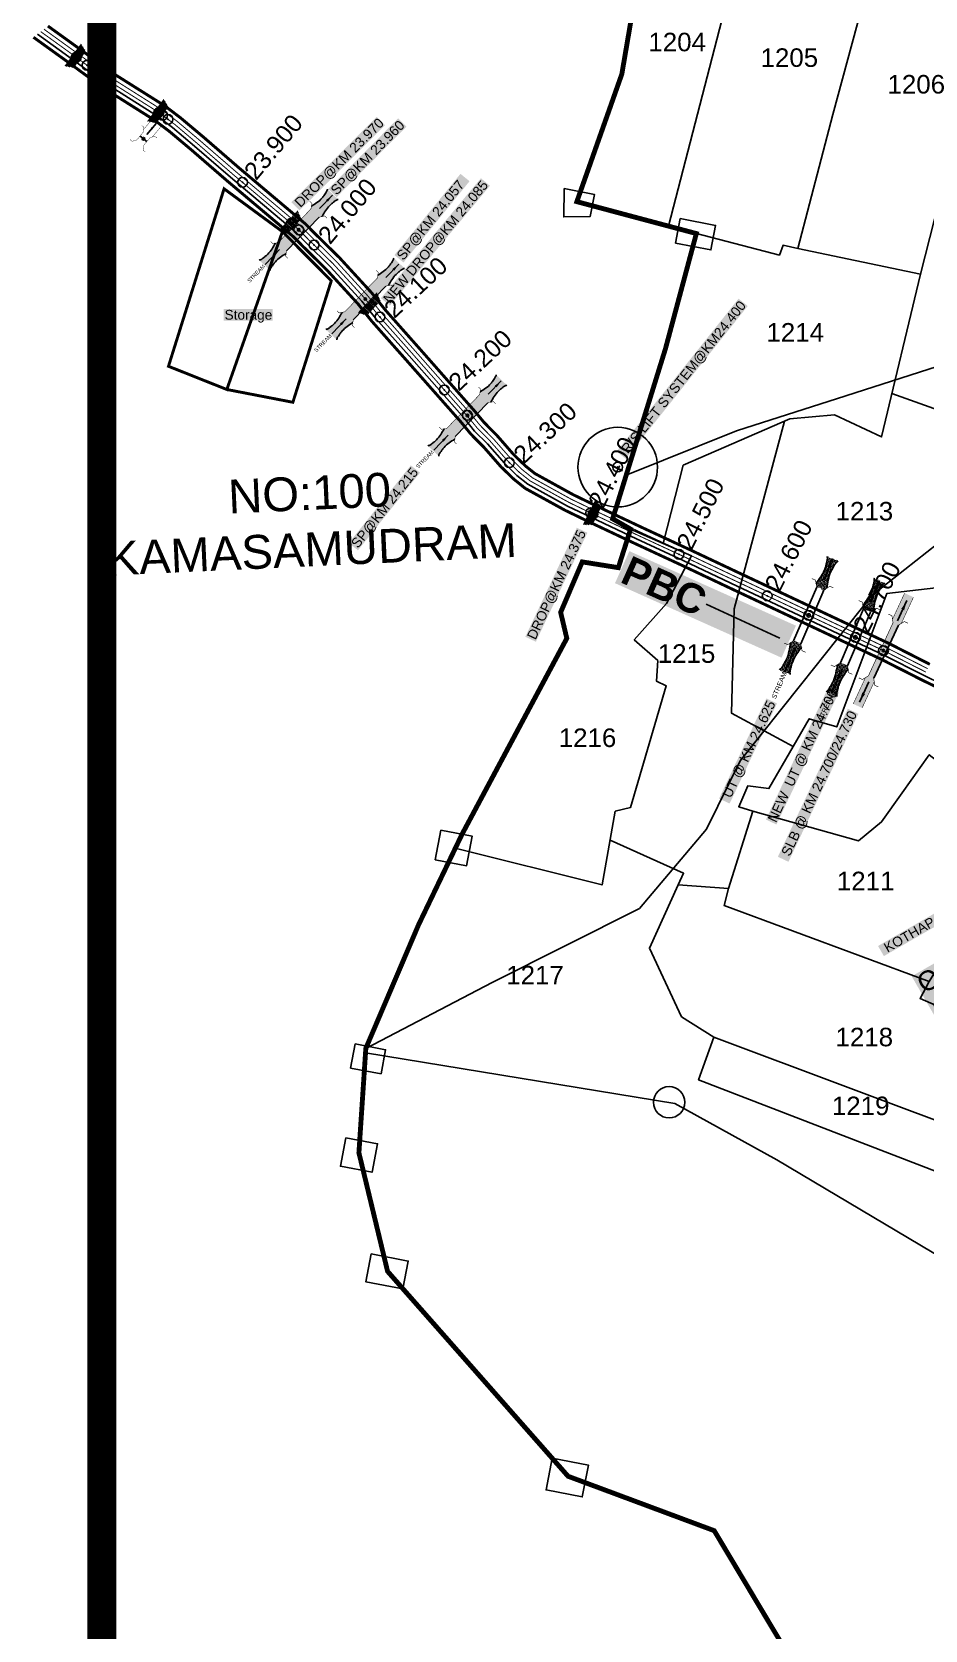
# Model space of a CAD drawing. Header units: inches. Extents: x 194782 to 246112, y 1600383 to 1614216.
# Drawn here: x 194782 to 195697, y 1605778 to 1607416 of the extents above; entities that cross this region are included whole.
import ezdxf
from ezdxf.enums import TextEntityAlignment as Align

# ---------------------------------------------------------------- set-up
doc = ezdxf.new("R2010")
doc.units = ezdxf.units.IN
doc.header["$LTSCALE"] = 15
doc.header["$MEASUREMENT"] = 0
doc.header["$PDMODE"] = 32
doc.header["$PDSIZE"] = 10
doc.linetypes.add('ACAD_ISO02W100', pattern=[15, 12, -3])
doc.linetypes.add('HIDDEN2', pattern=[0.1875, 0.125, -0.0625])
for name, color, linetype in [('BOUNDRY STONES', 240, 'Continuous'), ('CANAL1', 7, 'Continuous'), ('CSMark', 72, 'Continuous'), ('DIMENSION', 7, 'Continuous'), ('PAPER SIZE', 5, 'Continuous'), ('PLOTS', 7, 'Continuous'), ('PLOTS NO', 7, 'Continuous'), ('ROADS', 1, 'Continuous'), ('STRUCTURE', 5, 'Continuous'), ('text2', 7, 'Continuous'), ('VILLAGE BOUNDAY', 5, 'Continuous')]:
    doc.layers.add(name, color=color, linetype=linetype)
doc.styles.get("Standard").update_dxf_attribs({"font": 'arial.ttf'})
doc.dimstyles.get("Standard").update_dxf_attribs({"dimtxt": 0.18, "dimasz": 0.18, "dimexe": 0.18, "dimexo": 0.0625, "dimgap": 0.09, "dimtad": 0, "dimtih": 1, "dimtoh": 1, "dimdec": 4, "dimzin": 0, "dimdsep": 46, "dimtxsty": 'Standard', "dimcen": 0.09, "dimadec": 0, "dimazin": 0, "dimtfac": 1, "dimtdec": 4, "dimtofl": 0, "dimtmove": 0, "dimatfit": 3, "dimfxl": 1, "dimtolj": 1, "dimtzin": 0, "dimarcsym": 0})

# ---------------------------------------------------------------- blocks, each defined once
blk = doc.blocks.new('DROP')
h = blk.add_hatch()
h.set_pattern_fill('ANSI31', color=1, scale=10, angle=45)
h.set_pattern_definition([(90, (-324.4107, -25.7687), (-1.25, 0), [])])
h.paths.add_polyline_path([(-9.9, -4.3), (-13.8, 4.1), (13.8, 4.1), (10.2, -4.3)])
at = {"layer": 'STRUCTURE', "color": 5, "const_width": 0.49}
blk.add_lwpolyline([(-9.9, -4.3), (-13.8, 4.1), (13.8, 4.1), (10.2, -4.3), (-9.9, -4.3)], dxfattribs=at)
at = {"layer": 'STRUCTURE', "color": 5}
blk.add_circle((0, 0), 1.33, dxfattribs=at)
blk = doc.blocks.new('OT')
at = {"layer": 'STRUCTURE', "color": 190}
for points, const_width in [([(769751.4, 1706595.8), (769729.4, 1706595.8)], 0.5), ([(769775.2, 1706601.8), (769775.2, 1706597.8), (769769.2, 1706593.8), (769761.8, 1706593.8), (769754.4, 1706593.8), (769748.4, 1706597.8), (769748.4, 1706601.8)], 0.5), ([(769761.8, 1706593.8), (769761.8, 1706581)], 2.5), ([(769751.4, 1706579), (769729.4, 1706579)], 0.5), ([(769748.4, 1706573), (769748.4, 1706577), (769754.4, 1706581), (769761.8, 1706581), (769761.8, 1706581), (769761.8, 1706581), (769769.2, 1706581), (769775.2, 1706577), (769775.2, 1706573)], 0.5)]:
    blk.add_lwpolyline(points, dxfattribs=dict(at, const_width=const_width))
at = {"layer": 'STRUCTURE', "color": 0}
blk.add_circle((769761.8, 1706587.4), 1.87, dxfattribs=at)
blk.add_leader([(769732.6, 1706587.4), (769753.8, 1706587.4)], dimstyle='Standard', override={"dimasz": 10, "dimgap": 0.09, "dimtad": 0}, dxfattribs=at)
blk = doc.blocks.new('SP')
at = {"layer": 'STRUCTURE'}
h = blk.add_hatch(dxfattribs=at)
h.set_pattern_fill('DASH', color=256, scale=8, style=0)
edge = h.paths.add_edge_path()
edge.add_spline(control_points=[(769825.7, 1706742.1), (769825.3, 1706741.8), (769823.8, 1706740.8), (769820.9, 1706740.3), (769817, 1706739.7), (769811.4, 1706738.9), (769804, 1706739.7), (769798.4, 1706741), (769795.6, 1706741.6)], knot_values=[0, 0, 0, 0, 1.613557, 5.24513, 8.624976, 13.470124, 22.190216, 30.746377, 30.746377, 30.746377, 30.746377], degree=3, periodic=0)
edge.add_line((769795.6, 1706741.6), (769792.6, 1706739.6))
edge.add_line((769792.6, 1706739.6), (769732.6, 1706739.6))
edge.add_line((769732.6, 1706739.6), (769729.6, 1706741.6))
edge.add_spline(control_points=[(769729.6, 1706741.6), (769726.9, 1706740.9), (769721.3, 1706739.5), (769713.9, 1706738.5), (769708.3, 1706739.1), (769704.4, 1706739.6), (769701.5, 1706740), (769700, 1706741), (769699.5, 1706741.3)], knot_values=[0, 0, 0, 0, 8.556161, 17.276253, 22.121402, 25.501247, 29.13282, 30.746377, 30.746377, 30.746377, 30.746377], degree=3, periodic=0)
edge.add_line((769699.5, 1706741.3), (769699.5, 1706722.1))
edge.add_spline(control_points=[(769699.5, 1706722.1), (769700, 1706722.4), (769701.4, 1706723.4), (769704.3, 1706724), (769708.2, 1706724.5), (769713.8, 1706725.3), (769721.2, 1706724.5), (769726.8, 1706723.3), (769729.6, 1706722.6)], knot_values=[0, 0, 0, 0, 1.613557, 5.24513, 8.624976, 13.470124, 22.190216, 30.746377, 30.746377, 30.746377, 30.746377], degree=3, periodic=0)
edge.add_line((769729.6, 1706722.6), (769732.6, 1706724.6))
edge.add_line((769732.6, 1706724.6), (769792.6, 1706724.6))
edge.add_line((769792.6, 1706724.6), (769795.6, 1706722.6))
edge.add_spline(control_points=[(769795.6, 1706722.6), (769798.4, 1706723.3), (769803.9, 1706724.8), (769811.3, 1706725.8), (769817, 1706725.1), (769820.9, 1706724.7), (769823.8, 1706724.2), (769825.2, 1706723.3), (769825.7, 1706723)], knot_values=[0, 0, 0, 0, 8.556161, 17.276253, 22.121402, 25.501247, 29.13282, 30.746377, 30.746377, 30.746377, 30.746377], degree=3, periodic=0)
edge.add_line((769825.7, 1706723), (769825.7, 1706742.1))
h.paths.add_polyline_path([(769764.2, 1706732.1, -1), (769761.1, 1706732.1, -1)], flags=0)
h.paths.add_polyline_path([(769761.1, 1706732.1, 1), (769764.2, 1706732.1, 1)], flags=16)
at = {"layer": 'STRUCTURE', "const_width": 0.628}
for points in [[(769726.6, 1706747.6), (769726.6, 1706743.6), (769732.6, 1706739.6), (769792.6, 1706739.6), (769798.6, 1706743.6), (769798.6, 1706747.6)], [(769726.6, 1706716.6), (769726.6, 1706720.6), (769732.6, 1706724.6), (769792.6, 1706724.6), (769798.6, 1706720.6), (769798.6, 1706716.6)]]:
    blk.add_lwpolyline(points, dxfattribs=at)
at = {"layer": 'STRUCTURE', "color": 3}
blk.add_lwpolyline([(769732.6, 1706724.6), (769792.6, 1706724.6)], dxfattribs=at)
blk.add_lwpolyline([(769732.6, 1706724.6), (769792.6, 1706724.6)], dxfattribs=at)
at = {"layer": 'STRUCTURE', "color": 0}
blk.add_circle((769762.6, 1706732.1), 1.55, dxfattribs=at)
at = {"layer": 'STRUCTURE'}
for points in [[(769699.5, 1706741.3), (769700.9, 1706740.5), (769704.4, 1706739.6), (769707.8, 1706739.2), (769712.6, 1706738.8), (769721.3, 1706739.7), (769729.6, 1706741.6)], [(769825.7, 1706742.1), (769824.3, 1706741.3), (769820.8, 1706740.3), (769817.5, 1706739.8), (769812.7, 1706739.2), (769804, 1706739.9), (769795.6, 1706741.6)], [(769699.5, 1706722.1), (769700.9, 1706723), (769704.4, 1706724), (769707.7, 1706724.5), (769712.5, 1706725), (769721.2, 1706724.4), (769729.6, 1706722.6)], [(769825.7, 1706723), (769824.3, 1706723.8), (769820.8, 1706724.7), (769817.4, 1706725.1), (769812.6, 1706725.5), (769803.9, 1706724.6), (769795.6, 1706722.6)]]:
    blk.add_spline(points, degree=3, dxfattribs=at)
at = {"layer": 'STRUCTURE', "color": 0}
blk.add_text('STREAM', height=5, dxfattribs=at).set_placement((769684.3, 1706732.1), align=Align.MIDDLE_CENTER)
for points in [[(769727.4, 1706732.1), (769700.8, 1706732.1)], [(769824.4, 1706732.1), (769800.5, 1706732.1)]]:
    blk.add_leader(points, dimstyle='Standard', override={"dimasz": 10, "dimgap": 0.09, "dimtad": 0}, dxfattribs=at)
blk = doc.blocks.new('UT')
at = {"layer": 'STRUCTURE'}
h = blk.add_hatch(dxfattribs=at)
h.set_pattern_fill('DASH', color=150, scale=8, angle=-39.6278, style=0)
h.set_pattern_definition([(320.372247933, (-4370.464, -6260.8811), (1.40800153113, 0.132407282), [1, -1])])
h.paths.add_polyline_path([(765163, 1700681.9), (765165.6, 1700680.6), (765167.2, 1700680.3), (765169.1, 1700680), (765172.4, 1700679.6), (765176.4, 1700679.3), (765179.5, 1700679.5), (765183.1, 1700679.9), (765187.7, 1700680.9), (765188.9, 1700681.2), (765193.1, 1700682.2), (765196.1, 1700680.2), (765196.1, 1700672.2), (765193.1, 1700670.2), (765190.5, 1700670.8), (765188.1, 1700671.3), (765185.5, 1700671.8), (765183.6, 1700672.1), (765181, 1700672.5), (765180.3, 1700672.5), (765178.5, 1700672.6), (765176.7, 1700672.6), (765174.6, 1700672.5), (765172.5, 1700672.3), (765170.4, 1700672), (765168.5, 1700671.7), (765166.1, 1700671.2), (765165, 1700670.8), (765163, 1700669.7)])
h.paths.add_polyline_path([(765259.1, 1700682.2), (765256.1, 1700680.2), (765256.1, 1700672.2), (765259.1, 1700670.2), (765261.9, 1700671), (765264.4, 1700671.6), (765266.4, 1700672), (765269.1, 1700672.5), (765272.7, 1700673), (765276.1, 1700673.1), (765278.6, 1700672.9), (765281.2, 1700672.7), (765283.9, 1700672.3), (765286.4, 1700671.9), (765288, 1700671.3), (765289.2, 1700670.6), (765289.1, 1700682.7), (765287.6, 1700681.8), (765285.7, 1700681.2), (765283, 1700680.7), (765281.2, 1700680.4), (765276.7, 1700679.9), (765272.7, 1700679.9), (765268.7, 1700680.3), (765264.8, 1700681), (765261.2, 1700681.7)])
at = {"layer": 'STRUCTURE', "color": 150, "const_width": 0.628}
for points in [[(765190.1, 1700688.2), (765190.1, 1700684.2), (765196.1, 1700680.2), (765256.1, 1700680.2), (765262.1, 1700684.2), (765262.1, 1700688.2)], [(765190.1, 1700664.2), (765190.1, 1700668.2), (765196.1, 1700672.2), (765256.1, 1700672.2), (765262.1, 1700668.2), (765262.1, 1700664.2)]]:
    blk.add_lwpolyline(points, dxfattribs=at)
at = {"layer": 'STRUCTURE', "color": 150}
for points in [[(765196.1, 1700680.2), (765256.1, 1700680.2)], [(765196.1, 1700672.2), (765256.1, 1700672.2)], [(765196.1, 1700672.2), (765256.1, 1700672.2)]]:
    blk.add_lwpolyline(points, dxfattribs=at)
at = {"layer": 'STRUCTURE', "color": 0}
blk.add_circle((765226.1, 1700676.2), 1.89, dxfattribs=at)
at = {"layer": 'STRUCTURE', "color": 150}
for points in [[(765163, 1700681.9), (765164.4, 1700681.1), (765167.9, 1700680.2), (765171.2, 1700679.8), (765176.1, 1700679.4), (765184.7, 1700680.3), (765193.1, 1700682.2)], [(765289.1, 1700682.7), (765287.8, 1700681.9), (765284.3, 1700680.9), (765280.9, 1700680.4), (765276.1, 1700679.8), (765267.4, 1700680.5), (765259.1, 1700682.2)], [(765163, 1700669.7), (765164.3, 1700670.6), (765167.8, 1700671.6), (765171.2, 1700672.1), (765176, 1700672.6), (765184.7, 1700672), (765193.1, 1700670.2)], [(765289.2, 1700670.6), (765287.8, 1700671.4), (765284.2, 1700672.3), (765280.9, 1700672.7), (765276.1, 1700673.1), (765267.4, 1700672.2), (765259.1, 1700670.2)]]:
    blk.add_spline(points, degree=3, dxfattribs=at)
at = {"layer": 'STRUCTURE', "color": 0}
blk.add_text('STREAM', height=5, dxfattribs=at).set_placement((765148.2, 1700675.8), align=Align.MIDDLE_CENTER)
for points in [[(765190.9, 1700676), (765164.2, 1700675.8)], [(765289.3, 1700676.7), (765265.4, 1700676.4)]]:
    blk.add_leader(points, dimstyle='Standard', override={"dimasz": 10, "dimgap": 0.09, "dimtad": 0}, dxfattribs=at)
blk = doc.blocks.new('SLB')
at = {"layer": 'STRUCTURE'}
h = blk.add_hatch(dxfattribs=at)
h.set_pattern_fill('DOTS', color=6, scale=20, angle=320.3722, style=0)
h.set_pattern_definition([(320.372247934, (-159.4327, -72.9564), (1.2786241598, 0.5641323054), [0, -1.25])])
h.paths.add_polyline_path([(769699.5, 1706871.1), (769699.5, 1706861.1), (769729.1, 1706861.1), (769732.1, 1706863.1), (769792.1, 1706863.1), (769795.1, 1706861.1), (769824.7, 1706861.1), (769824.7, 1706871.1), (769795.1, 1706871.1), (769792.1, 1706869.1), (769732.1, 1706869.1), (769729.1, 1706871.1)])
at = {"layer": 'STRUCTURE', "color": 6, "const_width": 0.628}
for points in [[(769726.1, 1706877.1), (769726.1, 1706873.1), (769732.1, 1706869.1), (769792.1, 1706869.1), (769798.1, 1706873.1), (769798.1, 1706877.1)], [(769726.1, 1706855.1), (769726.1, 1706859.1), (769732.1, 1706863.1), (769792.1, 1706863.1), (769798.1, 1706859.1), (769798.1, 1706855.1)]]:
    blk.add_lwpolyline(points, dxfattribs=at)
at = {"layer": 'STRUCTURE', "color": 6, "linetype": 'ACAD_ISO02W100', "ltscale": 0.5, "const_width": 0.5}
for points in [[(769699.5, 1706871.1), (769729.1, 1706871.1)], [(769699.5, 1706861.1), (769729.1, 1706861.1)], [(769795.1, 1706871.1), (769824.7, 1706871.1)], [(769795.1, 1706861.1), (769824.7, 1706861.1)]]:
    blk.add_lwpolyline(points, dxfattribs=at)
at = {"layer": 'STRUCTURE', "color": 6}
blk.add_lwpolyline([(769732.1, 1706863.1), (769792.1, 1706863.1)], dxfattribs=at)
blk.add_lwpolyline([(769732.1, 1706863.1), (769792.1, 1706863.1)], dxfattribs=at)
at = {"layer": 'STRUCTURE', "color": 0}
blk.add_circle((769762.1, 1706866.1), 1.24, dxfattribs=at)
for points in [[(769703.8, 1706866), (769726.7, 1706866)], [(769818.6, 1706865.8), (769795.7, 1706865.8)]]:
    blk.add_leader(points, dimstyle='Standard', override={"dimasz": 10, "dimgap": 0.09, "dimtad": 0}, dxfattribs=at)
blk = doc.blocks.new('PBC')
at = {"layer": 'STRUCTURE', "color": 5, "insert": (13.6, 8.7), "char_height": 30, "width": 181.057, "attachment_point": 1, "rotation": 325.6347, "bg_fill": 1, "box_fill_scale": 1.1, "bg_fill_color": 7, "bg_fill_true_color": 16777215, "bg_fill_transparency": 0}
blk.add_mtext('{\\fArial|b1|i0|c0|p34;\\C256;PBC}', dxfattribs=at)
at = {"layer": 'PAPER SIZE'}
blk.add_leader([(148.6, -102.5), (80.6, -54.7)], dimstyle='Standard', override={"dimasz": 40, "dimgap": 0.09, "dimtad": 0, "dimtfill": 2, "dimtfillclr": 5}, dxfattribs=at)

msp = doc.modelspace()

# ---------------------------------------------------------------- linework, layer by layer
at = {"color": 5, "const_width": 3}
for points in [[(194921.5, 1607073.4), (194978.5, 1607255.4), (195038.3, 1607211.5), (194981.3, 1607049.6), (194921.5, 1607073.4)], [(194981.3, 1607049.6), (195049, 1607036.5), (195088.4, 1607161.1), (195038.3, 1607211.5)]]:
    msp.add_lwpolyline(points, dxfattribs=at)
at = {"layer": 'BOUNDRY STONES', "color": 1}
for points in [[(195327.1, 1607255.6), (195358.1, 1607249.7), (195353.8, 1607227.1), (195326.7, 1607226.6)], [(195446.1, 1607224.8), (195482.3, 1607217.9), (195477.6, 1607192.7), (195441.3, 1607199.7)], [(195200.7, 1606597.6), (195232.8, 1606591.5), (195227, 1606561.2), (195194.9, 1606567.3)], [(195112.9, 1606378.6), (195144.1, 1606372.6), (195139.4, 1606347.9), (195108.1, 1606353.8)], [(195103.3, 1606282.4), (195135.8, 1606276.1), (195130.2, 1606246.9), (195097.7, 1606253.1)], [(195129.2, 1606163.2), (195167.3, 1606155.9), (195161.8, 1606127.4), (195123.7, 1606134.7)], [(195314.7, 1605953.8), (195351.9, 1605946.7), (195345.6, 1605914.1), (195308.5, 1605921.2)]]:
    msp.add_lwpolyline(points, close=True, dxfattribs=at)
msp.add_circle((195434.7, 1606318.7), 16.1, dxfattribs=at)
at = {"layer": 'CANAL1', "color": 200, "const_width": 3}
for points in [[(194797.9, 1607422.3), (194833.1, 1607396.9), (194847.1, 1607386.6), (194867.1, 1607372.3), (194917.6, 1607340.5), (194933.7, 1607328.3), (194956.8, 1607308.9), (194993.5, 1607277.1), (195061.5, 1607219.7), (195072, 1607209.1), (195097, 1607184.5), (195129.7, 1607148.8), (195143.7, 1607131.2), (195177.8, 1607092.7), (195234.7, 1607028.2), (195245, 1607015.8), (195257.9, 1607002.8), (195275.2, 1606983), (195287.3, 1606971.3), (195297.3, 1606963.3), (195336.4, 1606941.7), (195359.9, 1606930.3), (195406.7, 1606908.2), (195454.5, 1606886), (195510.2, 1606859.7), (195659.8, 1606789.3), (195701.9, 1606767.8)], [(194783.1, 1607410.8), (194822.5, 1607382.4), (194836.5, 1607372.1), (194857.1, 1607357.4), (194907.3, 1607325.7), (194922.5, 1607314.2), (194945.1, 1607295.2), (194981.8, 1607263.4), (195049.3, 1607206.5), (195059.3, 1607196.4), (195084, 1607172), (195116, 1607137.1), (195129.9, 1607119.6), (195164.3, 1607080.8), (195221, 1607016.6), (195231.6, 1607003.7), (195244.7, 1606990.5), (195262.1, 1606970.6), (195275.4, 1606957.7), (195287.2, 1606948.2), (195328.1, 1606925.7), (195352.1, 1606914.1), (195399.1, 1606891.9), (195446.9, 1606869.7), (195502.5, 1606843.4), (195651.8, 1606773.1), (195693.9, 1606751.7), (195748, 1606725.3)]]:
    msp.add_lwpolyline(points, dxfattribs=at)
at = {"layer": 'CANAL1', "color": 5}
msp.add_lwpolyline([(194787.2, 1607414), (194825.4, 1607386.4), (194839.4, 1607376.1), (194859.9, 1607361.5), (194910.2, 1607329.8), (194925.6, 1607318.1), (194948.3, 1607299), (194985, 1607267.2), (195052.7, 1607210.2), (195062.8, 1607199.9), (195087.6, 1607175.5), (195119.8, 1607140.3), (195133.8, 1607122.8), (195168.1, 1607084.1), (195224.8, 1607019.8), (195235.3, 1607007), (195248.4, 1606993.9), (195265.8, 1606974.1), (195278.7, 1606961.5), (195290, 1606952.4), (195330.4, 1606930.1), (195354.3, 1606918.6), (195401.2, 1606896.4), (195449, 1606874.2), (195504.6, 1606847.9), (195654, 1606777.6), (195696.1, 1606756.2), (195750.3, 1606729.7)], dxfattribs=at)
at = {"layer": 'CANAL1', "color": 1, "linetype": 'HIDDEN2', "ltscale": 4, "const_width": 1}
msp.add_lwpolyline([(194790.5, 1607416.6), (194827.8, 1607389.7), (194838, 1607382.1), (194841.8, 1607379.4), (194862.1, 1607364.9), (194912.5, 1607333.1), (194928.1, 1607321.3), (194950.9, 1607302), (194987.6, 1607270.2), (195055.4, 1607213.1), (195065.6, 1607202.8), (195070.8, 1607197.7), (195090.5, 1607178.3), (195122.9, 1607142.9), (195136.8, 1607125.4), (195171.1, 1607086.8), (195227.8, 1607022.4), (195238.3, 1607009.7), (195251.3, 1606996.6), (195268.7, 1606976.8), (195281.3, 1606964.5), (195292.3, 1606955.8), (195332.2, 1606933.7), (195356, 1606922.2), (195402.9, 1606900), (195450.7, 1606877.8), (195506.3, 1606851.6), (195655.8, 1606781.2), (195697.9, 1606759.8)], dxfattribs=at)
at = {"layer": 'CANAL1', "color": 5, "const_width": 1}
msp.add_lwpolyline([(194793.8, 1607419.1), (194830.1, 1607392.9), (194844.1, 1607382.6), (194864.4, 1607368.2), (194914.7, 1607336.4), (194930.6, 1607324.4), (194953.5, 1607305.1), (194990.2, 1607273.3), (195058.1, 1607216.1), (195068.5, 1607205.6), (195093.4, 1607181.1), (195125.9, 1607145.5), (195139.9, 1607128), (195174.1, 1607089.4), (195230.9, 1607025), (195241.3, 1607012.4), (195254.2, 1606999.4), (195271.6, 1606979.6), (195284, 1606967.5), (195294.5, 1606959.1), (195334.1, 1606937.2), (195357.7, 1606925.8), (195404.6, 1606903.6), (195452.4, 1606881.5), (195508, 1606855.2), (195657.6, 1606784.8), (195699.7, 1606763.3)], dxfattribs=at)
at = {"layer": 'PLOTS'}
for points in [[(195434.1, 1607217.1), (195528.5, 1607581.9)], [(195661.8, 1607551.2), (195602.6, 1607331.6), (195566.6, 1607194.3), (195551.5, 1607197.5), (195547.8, 1607187.4), (195462.6, 1607209.5)], [(195566.6, 1607194.3), (195692.2, 1607167.9), (195735.6, 1607338.3), (195761.1, 1607438.3), (195780.8, 1607523.3)], [(195692.2, 1607167.9), (195652.4, 1607001), (195604.3, 1607023.6), (195558.3, 1607019.5), (195449.1, 1606971.9), (195428.5, 1606891.8), (195395.2, 1606906.4)], [(195663.1, 1607045.6), (195752.8, 1607013.5)], [(195374.1, 1606587.6), (195449.5, 1606553.5), (195444.1, 1606541.6), (195495.6, 1606538), (195520.4, 1606617.1), (195506, 1606621.7), (195515.3, 1606643.1), (195536.9, 1606640.4), (195562, 1606683.6), (195498.7, 1606717.6), (195501.4, 1606824.7), (195553, 1607017.2)], [(195776.6, 1607002.7), (195731.7, 1606848.8), (195658, 1606840.5), (195606.5, 1606703.6), (195578.3, 1606711.9), (195562, 1606683.6)], [(195428.5, 1606891.8), (195457.5, 1606879), (195432.1, 1606830.3), (195399, 1606792.9), (195423.1, 1606771.6), (195421.7, 1606750.6), (195431.8, 1606745.8), (195395, 1606620.9), (195379.4, 1606617.2), (195365.9, 1606541.6), (195215.5, 1606579.2)], [(195701.3, 1606442.7), (195766.1, 1606548.1), (195769.7, 1606590.1), (195784.4, 1606610.6), (195701.4, 1606675.1), (195673.7, 1606636.1), (195652.4, 1606606.1), (195628.7, 1606586.8), (195520.4, 1606617.1)], [(195444.1, 1606541.6), (195414.5, 1606476.7), (195447.3, 1606406.4), (195480.4, 1606385.3), (195758.8, 1606281.2), (195804, 1606375.2), (195783.2, 1606385.2), (195691.9, 1606425.2), (195701.3, 1606442.7), (195491, 1606520.5), (195495.6, 1606538)], [(195480.4, 1606385.3), (195464.8, 1606341.7), (195736.7, 1606236.9), (195758.8, 1606281.2)], [(195716.8, 1606157.4), (195545.1, 1606259.7), (195440.6, 1606317.3), (195123.5, 1606369.4)]]:
    msp.add_lwpolyline(points, dxfattribs=at)
at = {"layer": 'ROADS'}
for points in [[(195390.7, 1606961.8), (195503.6, 1607007.2), (195615.7, 1607043.2), (195785.1, 1607097.6), (195911.2, 1607138), (195955.8, 1607172.6), (196020.9, 1607229.2), (196060.9, 1607240.6), (196098.4, 1607228.5), (196145, 1607246.4), (196163.7, 1607246.6), (196170.7, 1607283.4), (196170.2, 1607301.1), (196173.4, 1607341.1), (196185.3, 1607417.3)], [(196145, 1607246.4), (196115.1, 1607191.1), (196030.5, 1607135.4), (195902.9, 1607031.4), (195843, 1607008.6), (195796.9, 1606948.2), (195721.5, 1606900.4), (195642.6, 1606838.2), (195570.7, 1606748.2), (195507.4, 1606668.8), (195472.9, 1606598.9), (195404.2, 1606517.5), (195253.3, 1606441.4), (195123.8, 1606374)]]:
    msp.add_lwpolyline(points, dxfattribs=at)
at = {"layer": 'text2', "color": 5, "const_width": 30}
msp.add_lwpolyline([(194853.2, 1613707.6), (204080.9, 1613707.6), (204080.9, 1603407.5), (194853.2, 1603407.5)], close=True, dxfattribs=at)
at = {"layer": 'text2', "color": 3, "linetype": 'Continuous'}
msp.add_circle((195382, 1606970, 119), 40.8, dxfattribs=at)
at = {"layer": 'text2', "color": 2, "linetype": 'Continuous'}
for p in [(194826.9, 1607390.3), (194838, 1607382.1), (194911.6, 1607333.6), (194915.5, 1607330.8), (195047.3, 1607219.9), (195055.1, 1607213.3), (195070.8, 1607197.7), (195138.2, 1607123.9), (195204.2, 1607049.2), (195228, 1607023, 120), (195270.9, 1606974.6), (195382, 1606970, 119), (195354.2, 1606923.1), (195356.6, 1606921.9), (195444.8, 1606880.6), (195535.2, 1606838), (195577.8, 1606817.9), (195625.7, 1606795.4), (195625.7, 1606795.4), (195654.4, 1606781.9, 113)]:
    msp.add_point(p, dxfattribs=at)
at = {"layer": 'text2', "color": 6, "linetype": 'Continuous'}
for p in [(194921.1, 1607326.6), (194997.4, 1607262)]:
    msp.add_point(p, dxfattribs=at)
at = {"layer": 'VILLAGE BOUNDAY', "linetype": 'ACAD_ISO02W100', "ltscale": 0.2}
msp.add_lwpolyline([(195581.5, 1605710.9, 5, 5, 0), (195480.9, 1605879.4, 5, 5, 0), (195331.1, 1605935.2, 5, 5, 0), (195146.1, 1606145.3, 5, 5, 0), (195116.7, 1606266.9, 5, 5, 0), (195123.8, 1606374, 5, 5, 0), (195177.9, 1606500.8, 5, 5, 0), (195222.3, 1606593.3, 5, 5, 0), (195290.1, 1606720.2, 5, 5, 0), (195329.8, 1606794.4, 5, 5, 0), (195323.5, 1606821.1, 5, 5, 0), (195345.6, 1606872.8, 5, 5, 0), (195382.6, 1606866.9, 5, 5, 0), (195395.2, 1606906.4, 5, 5, 0), (195376.8, 1606917, 5, 5, 0), (195430.9, 1607091.3, 5, 5, 0), (195462.6, 1607209.5, 5, 5, 0), (195340.1, 1607242.2, 5, 5, 0), (195386.2, 1607373, 5, 5, 0), (195425.9, 1607605.5, 5, 5, 0)], format="xyseb", dxfattribs=at)

# ---------------------------------------------------------------- block references
for p, rotation in [((194826.9, 1607390.3), 53.61526561923872), ((194911.6, 1607333.6), 53.61526561923872), ((195047.3, 1607219.9), 46.92928242380425), ((195128.5, 1607135.9), 46.92928242380425), ((195356.6, 1606921.9), 63.4965165378041)]:
    msp.add_blockref('DROP', p, dxfattribs=dict(rotation=rotation))
at = {"layer": 'PAPER SIZE', "rotation": 10.24582913090599}
msp.add_blockref('PBC', (195383.6, 1606868.9), dxfattribs=at)
at = {"layer": 'STRUCTURE', "color": 0}
for name, p, xscale, yscale, zscale, rotation in [('OT', (-384649.4, 2782706.4), 0.7, 0.7, 0.7, 230.5240776222599), ('SP', (743612.5, 213446.9), 0.7999999999999998, 0.7999999999999998, 0.7999999999999998, 45.75967713441996), ('SP', (752590.5, 216915.7), 0.7999999999999999, 0.7999999999999999, 0.7999999999999999, 46.12641243428613), ('SP', (743785.4, 213256.5, 120), 0.7999999999999998, 0.7999999999999998, 0.7999999999999998, 45.75967713441996)]:
    msp.add_blockref(name, p, dxfattribs=dict(at, xscale=xscale, yscale=yscale, zscale=zscale, rotation=rotation))
for name, p, rotation in [('UT', (1455918.7, 232259.3), 66.74344910402986), ('UT', (1455966.6, 232236.8), 66.74344910402986), ('SLB', (1420440.1, 190510.3, 113), 65.12752555032723)]:
    msp.add_blockref(name, p, dxfattribs=dict(at, rotation=rotation))

# ---------------------------------------------------------------- texts
at = {"layer": 'CSMark', "color": 1}
for s, rotation, p in [('23.900', 50.2006, (195004.4, 1607268.8)), ('24.000', 50.2006, (195080.2, 1607203.1)), ('24.100', 43.0215, (195146.8, 1607128.2)), ('24.200', 43.0215, (195212.9, 1607053.5)), ('24.300', 43.0215, (195279.5, 1606979)), ('24.400', 63.3997, (195358.9, 1606930.2)), ('24.500', 63.3997, (195449.5, 1606887.7)), ('24.600', 63.3997, (195539.9, 1606845.1)), ('24.700', 63.3997, (195630.4, 1606802.5))]:
    msp.add_text(s, height=18, rotation=rotation, dxfattribs=at).set_placement(p, align=Align.MIDDLE_LEFT)
at = {"layer": 'DIMENSION', "color": 1, "insert": (195065.3, 1606960.8), "char_height": 34.692, "width": 425.443, "attachment_point": 2, "rotation": 2.6274}
msp.add_mtext('NO:100\\PKAMASAMUDRAM', dxfattribs=at)
at = {"layer": 'PLOTS NO'}
for s, p in [('1204', (195413.4, 1607396.4)), ('1205', (195528.4, 1607380.4)), ('1206', (195658.5, 1607353.1)), ('1214', (195534.4, 1607098.7)), ('1213', (195605.3, 1606915.3)), ('1215', (195423, 1606769.3)), ('1216', (195321.5, 1606683)), ('1211', (195606.6, 1606536.1)), ('1217', (195267.7, 1606439.6)), ('1218', (195605.2, 1606376.1)), ('1219', (195601.5, 1606305.5))]:
    msp.add_text(s, height=19, dxfattribs=at).set_placement(p)
at = {"layer": 'STRUCTURE', "color": 5, "attachment_point": 1, "bg_fill": 1, "box_fill_scale": 1.1, "bg_fill_color": 7, "bg_fill_true_color": 16777215, "bg_fill_transparency": 0}
for s, insert, char_height, width, rotation in [('\\pi1.17776;DROP@KM 23.970', (195048.9, 1607241.8), 10, 121.539, 44.9726), ('SP@KM 23.960', (195086.7, 1607255.3), 10, 99.814, 45.272), ('NEW DROP@KM 24.085', (195140.7, 1607143.4), 10, 158.047, 50.1805), ('SP@KM 24.057', (195154.5, 1607187.6), 10, 105.325, 50.8898), (' R/S LIFT SYSTEM@KM24.400 ', (195382.3, 1606986.2), 10, 198.388, 51.4144), ('SP@KM 24.215 ', (195107.8, 1606892.3), 10, 99.848, 51.4144), ('DROP@KM 24.375', (195288.6, 1606796.5), 10, 121.648, 64.7112), (' UT @ KM 24.625', (195487.2, 1606630.6), 10, 111.553, 64.7112), ('NEW  UT @ KM 24.700', (195535.2, 1606609.1), 10, 147.917, 64.7112), (' SLB @ KM 24.700/24.730', (195547.5, 1606570.9), 10, 165.837, 64.7112), ('{\\C1; KOTHAPALLI DISTRUBUTORY @ KM 25.068}', (195650.2, 1606478.6), 10, 293.149, 29.9843), ('Obayya Inti Palli lift Scheme ', (195686.1, 1606447.1), 20, 200.186, 29.9843)]:
    msp.add_mtext(s, dxfattribs=dict(at, insert=insert, char_height=char_height, width=width, rotation=rotation))
at = {"layer": 'STRUCTURE', "color": 5, "insert": (194979, 1607131.2), "char_height": 10, "width": 48.449, "attachment_point": 1, "bg_fill": 1, "box_fill_scale": 1.1, "bg_fill_color": 7, "bg_fill_true_color": 16777215, "bg_fill_transparency": 0}
msp.add_mtext('Storage', dxfattribs=at)

doc.saveas('drawing.dxf')
